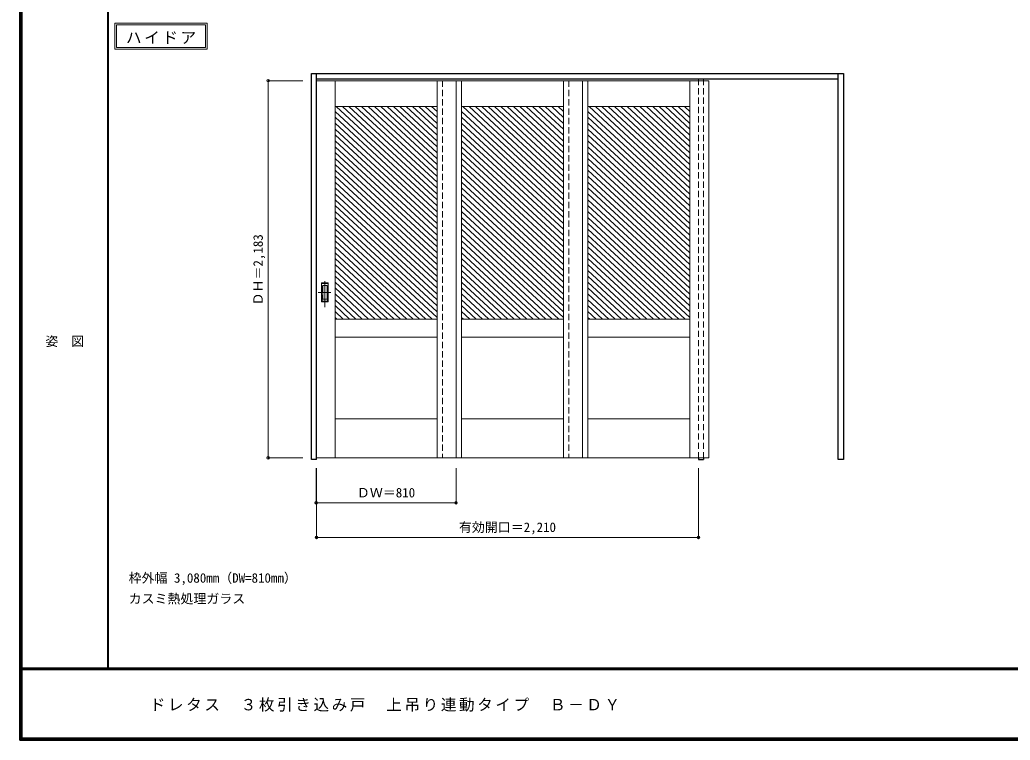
# Model space of a CAD drawing. Units: millimetres, scale not verified. Extents: x -6000 to 5700, y -4307 to 4175.
# Drawn here: x -6000 to -267, y -4205 to -36 of the extents above; entities that cross this region are included whole.
import ezdxf
from ezdxf.enums import TextEntityAlignment as Align

# ---------------------------------------------------------------- set-up
doc = ezdxf.new("R2010")
doc.units = ezdxf.units.MM
doc.header["$LTSCALE"] = 30
doc.header["$PDMODE"] = 32
doc.header["$PDSIZE"] = 15
doc.linetypes.add('CHAIN1', pattern=[8, 5, -1, 1, -1])
doc.linetypes.add('DASHED1', pattern=[1.8, 1.2, -0.6])
for name, color, linetype, lineweight in [('0-2_扉', 7, 'Continuous', 18), ('0-4_枠', 3, 'Continuous', 25), ('0-6_引手', 7, 'Continuous', 18), ('0-A_文字', 7, 'Continuous', 18), ('0-B_寸法', 4, 'Continuous', 9), ('0-C_ハッチ', 4, 'Continuous', 9), ('F-1_枠', 6, 'Continuous', 40)]:
    doc.layers.add(name, color=color, linetype=linetype, lineweight=lineweight)
doc.layers.add('F-A_文字', color=7, linetype='Continuous')
doc.styles.add('ＭＳ ゴシック', font='')
doc.styles.get('ＭＳ ゴシック').set_extended_font_data('MS Gothic')

msp = doc.modelspace()

# ---------------------------------------------------------------- linework, layer by layer
at = {"layer": '0-2_扉', "color": 4, "linetype": 'DASHED1', "lineweight": 9}
for p, q in [((-4285, -387.75), (-4282, -387.75)), ((-4285, -2570.75), (-4285, -387.75)), ((-3553, -387.75), (-3553, -2570.75)), ((-2821, -387.75), (-2821, -2570.75)), ((-2821, -387.75), (-2821, -2570.75)), ((-4282, -2570.75), (-4285, -2570.75))]:
    msp.add_line(p, q, dxfattribs=at)
at = {"layer": '0-2_扉'}
for p, q in [((-3475, -387.75), (-4282, -387.75)), ((-4175, -387.75), (-4175, -2570.75)), ((-3585, -387.75), (-3585, -2570.75)), ((-2743, -387.75), (-3550, -387.75)), ((-3475, -387.75), (-3475, -2570.75)), ((-3443, -387.75), (-3443, -2570.75)), ((-2853, -387.75), (-2853, -2570.75)), ((-2011, -387.75), (-2818, -387.75)), ((-2743, -387.75), (-2743, -2570.75)), ((-2711, -387.75), (-2711, -2570.75)), ((-2121, -387.75), (-2121, -2570.75)), ((-2011, -387.75), (-2011, -2570.75)), ((-3585, -537.75), (-4175, -537.75)), ((-2853, -537.75), (-3443, -537.75)), ((-2121, -537.75), (-2711, -537.75)), ((-4175, -1767.75), (-3638.5, -1767.75)), ((-3956, -1767.75), (-3956, -1766.64)), ((-3585, -1767.75), (-3792.5, -1767.75)), ((-3443, -1767.75), (-2906.5, -1767.75)), ((-3224, -1767.75), (-3224, -1766.64)), ((-2853, -1767.75), (-3060.5, -1767.75)), ((-2711, -1767.75), (-2174.5, -1767.75)), ((-2492, -1767.75), (-2492, -1766.64)), ((-2121, -1767.75), (-2328.5, -1767.75)), ((-3585, -1872.75), (-4175, -1872.75)), ((-2853, -1872.75), (-3443, -1872.75)), ((-2121, -1872.75), (-2711, -1872.75)), ((-3585, -2345.75), (-4175, -2345.75)), ((-2853, -2345.75), (-3443, -2345.75)), ((-2121, -2345.75), (-2711, -2345.75)), ((-3475, -2570.75), (-4282, -2570.75)), ((-2743, -2570.75), (-3550, -2570.75)), ((-2011, -2570.75), (-2818, -2570.75))]:
    msp.add_line(p, q, dxfattribs=at)
at = {"layer": '0-4_枠'}
for p, q in [((-4312, -2581.25), (-4312, -346.25)), ((-4282, -2581.25), (-4282, -346.25)), ((-4282, -376.25), (-1262, -376.25)), ((-1262, -2581.25), (-1262, -346.25)), ((-2072, -2570.75), (-2072, -2581.25)), ((-2042, -2570.75), (-2042, -2581.25)), ((-4282, -2581.25), (-4312, -2581.25)), ((-2072, -2581.25), (-2042, -2581.25)), ((-1232, -2581.25), (-1262, -2581.25))]:
    msp.add_line(p, q, dxfattribs=at)
at = {"layer": '0-4_枠', "color": 4, "linetype": 'DASHED1', "lineweight": 9}
for p, q in [((-2072, -2573.25), (-2072, -376.25)), ((-2042, -2573.25), (-2042, -376.25))]:
    msp.add_line(p, q, dxfattribs=at)
at = {"layer": '0-4_枠'}
msp.add_lwpolyline([(-4312, -346.25), (-1232, -346.25), (-1232, -2581.25)], dxfattribs=at)
at = {"layer": '0-6_引手', "linetype": 'CHAIN1'}
for p, q in [((-4234, -1698.48), (-4234, -1527.63)), ((-4272.07, -1613.25), (-4199.56, -1613.25))]:
    msp.add_line(p, q, dxfattribs=at)
at = {"layer": '0-6_引手'}
for p, q in [((-4253, -1558.25), (-4215, -1558.25)), ((-4253, -1668.25), (-4253, -1558.25)), ((-4246.5, -1574.25), (-4221.5, -1574.25)), ((-4246.5, -1652.25), (-4246.5, -1574.25)), ((-4221.5, -1652.25), (-4221.5, -1574.25)), ((-4215, -1668.25), (-4215, -1558.25)), ((-4246.5, -1652.25), (-4221.5, -1652.25)), ((-4253, -1668.25), (-4215, -1668.25))]:
    msp.add_line(p, q, dxfattribs=at)
at = {"layer": '0-6_引手', "linetype": 'DASHED1'}
for p, q in [((-4218, -1664.25), (-4218, -1562.25)), ((-4250, -1664.25), (-4218, -1664.25))]:
    msp.add_line(p, q, dxfattribs=at)
msp.add_lwpolyline([(-4250, -1664.25), (-4250, -1562.25), (-4218, -1562.25)], dxfattribs=at)
at = {"layer": '0-A_文字'}
for p, q in [((-5450, -55.5), (-5450, -205.5)), ((-5440, -65.5), (-4925.67, -65.5)), ((-4925.67, -65.5), (-4925.67, -195.5)), ((-5450, -205.5), (-4915.67, -205.5))]:
    msp.add_line(p, q, dxfattribs=at)
for points in [[(-5450, -55.5), (-4915.67, -55.5), (-4915.67, -205.5)], [(-5440, -65.5), (-5440, -195.5), (-4925.67, -195.5)]]:
    msp.add_lwpolyline(points, dxfattribs=at)
at = {"layer": '0-B_寸法'}
for p, q in [((-4562, -387.75), (-4362, -387.75)), ((-4562, -387.75), (-4562, -2570.75)), ((-4562, -2570.75), (-4362, -2570.75)), ((-4285, -2831.25), (-4285, -2631.25)), ((-4282, -3031.25), (-4282, -2631.25)), ((-3475, -2831.25), (-3475, -2631.25)), ((-2072, -3031.25), (-2072, -2631.25)), ((-4285, -2831.25), (-3475, -2831.25)), ((-4282, -3031.25), (-2072, -3031.25))]:
    msp.add_line(p, q, dxfattribs=at)
at = {"layer": '0-B_寸法', "color": 7}
for p in [(-4562, -387.75), (-4562, -2570.75), (-4285, -2831.25), (-3475, -2831.25), (-4282, -3031.25), (-2072, -3031.25)]:
    msp.add_point(p, dxfattribs=at)
at = {"layer": '0-C_ハッチ'}
for p, q in [((-4175, -565.62), (-3585, -1111.91)), ((-4168.3, -537.75), (-3585, -1077.84)), ((-4131.5, -537.75), (-3585, -1043.77)), ((-4094.71, -537.75), (-3585, -1009.7)), ((-4057.91, -537.75), (-3585, -975.63)), ((-4021.11, -537.75), (-3585, -941.56)), ((-3984.32, -537.75), (-3585, -907.49)), ((-3947.52, -537.75), (-3585, -873.42)), ((-3910.72, -537.75), (-3585, -839.34)), ((-3873.93, -537.75), (-3585, -805.27)), ((-3837.13, -537.75), (-3585, -771.2)), ((-3800.33, -537.75), (-3585, -737.13)), ((-3763.53, -537.75), (-3585, -703.06)), ((-3726.74, -537.75), (-3585, -668.99)), ((-3689.94, -537.75), (-3585, -634.92)), ((-3653.14, -537.75), (-3585, -600.85)), ((-3616.35, -537.75), (-3585, -566.78)), ((-3443, -565.62), (-2853, -1111.91)), ((-3436.3, -537.75), (-2853, -1077.84)), ((-3399.5, -537.75), (-2853, -1043.77)), ((-3362.71, -537.75), (-2853, -1009.7)), ((-3325.91, -537.75), (-2853, -975.63)), ((-3289.11, -537.75), (-2853, -941.56)), ((-3252.32, -537.75), (-2853, -907.49)), ((-3215.52, -537.75), (-2853, -873.42)), ((-3178.72, -537.75), (-2853, -839.34)), ((-3141.93, -537.75), (-2853, -805.27)), ((-3105.13, -537.75), (-2853, -771.2)), ((-3068.33, -537.75), (-2853, -737.13)), ((-3031.53, -537.75), (-2853, -703.06)), ((-2994.74, -537.75), (-2853, -668.99)), ((-2957.94, -537.75), (-2853, -634.92)), ((-2921.14, -537.75), (-2853, -600.85)), ((-2884.35, -537.75), (-2853, -566.78)), ((-2711, -565.62), (-2121, -1111.91)), ((-2704.3, -537.75), (-2121, -1077.84)), ((-2667.5, -537.75), (-2121, -1043.77)), ((-2630.71, -537.75), (-2121, -1009.7)), ((-2593.91, -537.75), (-2121, -975.63)), ((-2557.11, -537.75), (-2121, -941.56)), ((-2520.32, -537.75), (-2121, -907.49)), ((-2483.52, -537.75), (-2121, -873.42)), ((-2446.72, -537.75), (-2121, -839.34)), ((-2409.93, -537.75), (-2121, -805.27)), ((-2373.13, -537.75), (-2121, -771.2)), ((-2336.33, -537.75), (-2121, -737.13)), ((-2299.53, -537.75), (-2121, -703.06)), ((-2262.74, -537.75), (-2121, -668.99)), ((-2225.94, -537.75), (-2121, -634.92)), ((-2189.14, -537.75), (-2121, -600.85)), ((-2152.35, -537.75), (-2121, -566.78)), ((-4175, -599.69), (-3585, -1145.98)), ((-3443, -599.69), (-2853, -1145.98)), ((-2711, -599.69), (-2121, -1145.98)), ((-4175, -633.76), (-3585, -1180.05)), ((-4175, -667.83), (-3585, -1214.13)), ((-3443, -633.76), (-2853, -1180.05)), ((-3443, -667.83), (-2853, -1214.13)), ((-2711, -633.76), (-2121, -1180.05)), ((-2711, -667.83), (-2121, -1214.13)), ((-4175, -701.9), (-3585, -1248.2)), ((-4175, -735.97), (-3585, -1282.27)), ((-3443, -701.9), (-2853, -1248.2)), ((-3443, -735.97), (-2853, -1282.27)), ((-2711, -701.9), (-2121, -1248.2)), ((-2711, -735.97), (-2121, -1282.27)), ((-4175, -770.04), (-3585, -1316.34)), ((-3443, -770.04), (-2853, -1316.34)), ((-2711, -770.04), (-2121, -1316.34)), ((-4175, -804.11), (-3585, -1350.41)), ((-4175, -838.18), (-3585, -1384.48)), ((-3443, -804.11), (-2853, -1350.41)), ((-3443, -838.18), (-2853, -1384.48)), ((-2711, -804.11), (-2121, -1350.41)), ((-2711, -838.18), (-2121, -1384.48)), ((-4175, -872.26), (-3585, -1418.55)), ((-4175, -906.33), (-3585, -1452.62)), ((-3443, -872.26), (-2853, -1418.55)), ((-3443, -906.33), (-2853, -1452.62)), ((-2711, -872.26), (-2121, -1418.55)), ((-2711, -906.33), (-2121, -1452.62)), ((-4175, -940.4), (-3585, -1486.69)), ((-4175, -974.47), (-3585, -1520.77)), ((-3443, -940.4), (-2853, -1486.69)), ((-3443, -974.47), (-2853, -1520.77)), ((-2711, -940.4), (-2121, -1486.69)), ((-2711, -974.47), (-2121, -1520.77)), ((-4175, -1008.54), (-3585, -1554.84)), ((-3443, -1008.54), (-2853, -1554.84)), ((-2711, -1008.54), (-2121, -1554.84)), ((-4175, -1042.61), (-3585, -1588.91)), ((-4175, -1076.68), (-3585, -1622.98)), ((-3443, -1042.61), (-2853, -1588.91)), ((-3443, -1076.68), (-2853, -1622.98)), ((-2711, -1042.61), (-2121, -1588.91)), ((-2711, -1076.68), (-2121, -1622.98)), ((-4175, -1110.75), (-3585, -1657.05)), ((-4175, -1144.82), (-3585, -1691.12)), ((-3443, -1110.75), (-2853, -1657.05)), ((-3443, -1144.82), (-2853, -1691.12)), ((-2711, -1110.75), (-2121, -1657.05)), ((-2711, -1144.82), (-2121, -1691.12)), ((-4175, -1178.9), (-3585, -1725.19)), ((-3443, -1178.9), (-2853, -1725.19)), ((-2711, -1178.9), (-2121, -1725.19)), ((-4175, -1212.97), (-3585, -1759.26)), ((-4175, -1247.04), (-3612.63, -1767.75)), ((-3443, -1212.97), (-2853, -1759.26)), ((-3443, -1247.04), (-2880.63, -1767.75)), ((-2711, -1212.97), (-2121, -1759.26)), ((-2711, -1247.04), (-2148.63, -1767.75)), ((-4175, -1281.11), (-3649.43, -1767.75)), ((-4175, -1315.18), (-3686.22, -1767.75)), ((-3443, -1281.11), (-2917.43, -1767.75)), ((-3443, -1315.18), (-2954.22, -1767.75)), ((-2711, -1281.11), (-2185.43, -1767.75)), ((-2711, -1315.18), (-2222.22, -1767.75)), ((-4175, -1349.25), (-3723.02, -1767.75)), ((-3443, -1349.25), (-2991.02, -1767.75)), ((-2711, -1349.25), (-2259.02, -1767.75)), ((-4175, -1383.32), (-3759.82, -1767.75)), ((-4175, -1417.39), (-3796.61, -1767.75)), ((-3443, -1383.32), (-3027.82, -1767.75)), ((-3443, -1417.39), (-3064.61, -1767.75)), ((-2711, -1383.32), (-2295.82, -1767.75)), ((-2711, -1417.39), (-2332.61, -1767.75)), ((-4175, -1451.46), (-3833.41, -1767.75)), ((-4175, -1485.53), (-3870.21, -1767.75)), ((-3443, -1451.46), (-3101.41, -1767.75)), ((-3443, -1485.53), (-3138.21, -1767.75)), ((-2711, -1451.46), (-2369.41, -1767.75)), ((-2711, -1485.53), (-2406.21, -1767.75)), ((-4175, -1519.61), (-3907, -1767.75)), ((-3443, -1519.61), (-3175, -1767.75)), ((-2711, -1519.61), (-2443, -1767.75)), ((-4175, -1553.68), (-3943.8, -1767.75)), ((-4175, -1587.75), (-3980.6, -1767.75)), ((-3443, -1553.68), (-3211.8, -1767.75)), ((-3443, -1587.75), (-3248.6, -1767.75)), ((-2711, -1553.68), (-2479.8, -1767.75)), ((-2711, -1587.75), (-2516.6, -1767.75)), ((-4175, -1621.82), (-4017.39, -1767.75)), ((-4175, -1655.89), (-4054.19, -1767.75)), ((-3443, -1621.82), (-3285.39, -1767.75)), ((-3443, -1655.89), (-3322.19, -1767.75)), ((-2711, -1621.82), (-2553.39, -1767.75)), ((-2711, -1655.89), (-2590.19, -1767.75)), ((-4175, -1689.96), (-4090.99, -1767.75)), ((-3443, -1689.96), (-3358.99, -1767.75)), ((-2711, -1689.96), (-2626.99, -1767.75)), ((-4175, -1724.03), (-4127.78, -1767.75)), ((-4175, -1758.1), (-4164.58, -1767.75)), ((-3443, -1724.03), (-3395.78, -1767.75)), ((-3443, -1758.1), (-3432.58, -1767.75)), ((-2711, -1724.03), (-2663.78, -1767.75)), ((-2711, -1758.1), (-2700.58, -1767.75))]:
    msp.add_line(p, q, dxfattribs=at)
at = {"layer": 'F-1_枠'}
for p, q in [((-6000, 4175), (-6000, -4205)), ((-5995, 4175), (-5995, -4205)), ((-5990, 4175), (-5990, -4205)), ((-5490, 4175), (-5490, -3790)), ((5700, -3790), (-6000, -3790)), ((5700, -3795), (-6000, -3795)), ((5700, -4195), (-6000, -4195)), ((5700, -4200), (-6000, -4200)), ((5700, -4205), (-6000, -4205))]:
    msp.add_line(p, q, dxfattribs=at)

# ---------------------------------------------------------------- texts
at = {"layer": '0-A_文字', "style": 'ＭＳ ゴシック'}
for s, p in [('枠外幅 3,080mm（DW=810mm）', (-5370, -3310)), ('カスミ熱処理ガラス', (-5370, -3430))]:
    msp.add_text(s, height=54.99, dxfattribs=at).set_placement(p, align=Align.BOTTOM_LEFT)
at = {"layer": '0-A_文字', "insert": (-5385.34, -175.5), "char_height": 65.98, "attachment_point": 7, "style": 'ＭＳ ゴシック'}
msp.add_mtext('\\T1.17;ハイドア', dxfattribs=at)
at = {"layer": '0-B_寸法', "color": 7, "style": 'ＭＳ ゴシック'}
msp.add_text('ＤＨ＝2,183', height=54.99, rotation=90, dxfattribs=at).set_placement((-4577, -1688.75), align=Align.BOTTOM_LEFT)
for s, p in [('ＤＷ＝810', (-4048.75, -2816.25)), ('有効開口＝2,210', (-3458.25, -3016.25))]:
    msp.add_text(s, height=54.99, dxfattribs=at).set_placement(p, align=Align.BOTTOM_LEFT)
at = {"layer": 'F-A_文字', "style": 'ＭＳ ゴシック'}
msp.add_text('姿\u3000図', height=54.99, dxfattribs=at).set_placement((-5852.5, -1940.25), align=Align.BOTTOM_LEFT)
at = {"layer": 'F-A_文字', "insert": (-5247.55, -4040), "char_height": 65.98, "attachment_point": 7, "style": 'ＭＳ ゴシック'}
msp.add_mtext('\\T1.17;ドレタス\u3000３枚引き込み戸\u3000上吊り連動タイプ\u3000Ｂ－ＤＹ', dxfattribs=at)

doc.saveas('drawing.dxf')
